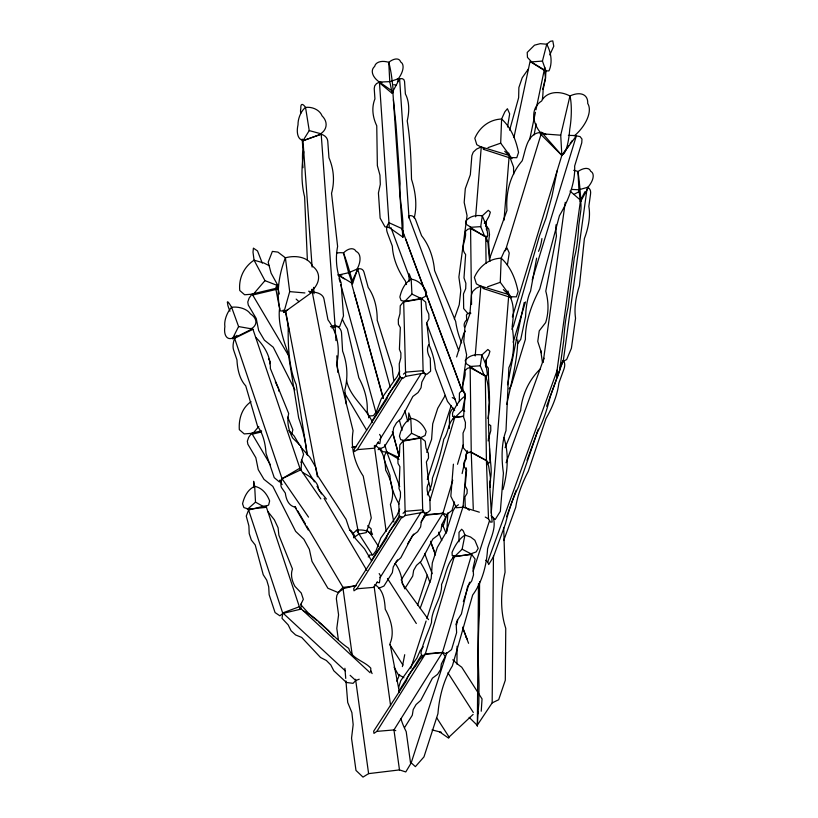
<?xml version="1.0" encoding="UTF-8"?>
<svg xmlns="http://www.w3.org/2000/svg" width="818" height="818" viewBox="0 0 818 818"><rect width="100%" height="100%" fill="white"/><g stroke="black" fill="none" stroke-linecap="round" stroke-linejoin="round"><path stroke-width="1.23" d="M402.855 230.512L402.824 237.445L392.834 91.442L399.593 78.845L402.078 78.62L403.816 79.52L404.542 81.401L405.391 94.009A50.91 30.879 -55.1 0 1 407.211 120.89C410.421 140.348 411.076 159.786 411.515 179.306C415.452 191.422 417.384 205.522 414.205 217.915M479.563 581.526L479.45 614.615A158.835 11.268 86.6 0 0 478.305 661.66L479.021 685.065L478.857 703.327L477.845 713.848M449.389 428.428L449.491 417.108A26.974 17.751 33.7 0 1 453.192 408.08M456.935 664.114L457.088 646.23M478.469 583.715L477.344 726.19L478.06 711.629M469.143 717.345L477.221 725.28L492.17 702.887L493.459 555.954M371.137 532.242L371.229 528.99L367.681 525.708M370.718 671.404L370.799 668.153C364.143 660.821 351.668 658.991 348.713 648.347C332.2 637.171 320.993 619.88 303.212 610.698M486.168 225.635L486.352 221.228L486.454 229.878M485.667 366.985L485.923 360.38L485.626 360.83L488.714 355.257L489.931 351.321L487.865 349.46L481.884 354.992L480.299 365.799L484.328 375.656L469.788 366.495L480.299 365.799M511.281 157.577L516.771 157.71L518.54 152.475C515.984 140.011 511.25 127.751 501.608 119.019C489.379 119.469 479.542 127.26 474.818 138.273L476.802 144.725L484.512 148.886L483.366 149.285L512.037 158.6L500.688 143.15L501.608 119.019L504.87 111.79L507.405 108.722L509.665 113.835L507.538 126.995M510.861 296.729L516.352 296.862L518.111 291.627C515.565 279.163 510.821 266.903 501.189 258.171C488.959 258.621 479.113 266.423 474.389 277.425L476.383 283.877L484.092 288.038L482.937 288.447L511.618 297.762L500.268 282.302L501.189 258.171L504.45 250.942L506.976 247.885L509.236 252.987L507.395 265.001M301.556 460.779L301.136 469.665L282.046 478.694L279.429 481.986L274.234 477.63L266.024 453.346A96.596 46.258 -65.1 0 0 257.568 426.28L245.727 385.83A80.542 38.569 -65.1 0 1 236.964 359.9L233.58 349.899A15.501 7.423 -65.1 0 1 234.602 338.304L234.889 335.932M545.892 70.951L545.565 77.782L542.661 89.499M446.843 531.772L447.835 512.866M481.229 711.231L482.047 698.92L461.72 667.202A162.291 84.009 -12.2 0 1 452.773 659.768M453.407 464.174L450.83 496.26L456.454 507.753L463.049 507.211L479.358 512.18M475.636 216.811L481.26 146.913L509.215 155.43L513.54 166.974L513.653 174.316M463.049 507.211L466.219 467.814M475.217 355.973L480.841 286.075L508.796 294.582C515.013 304.296 513.428 315.983 512.16 326.801A94.029 44.888 62.3 0 1 508.868 367.65L505.994 430.708A112.618 53.753 62.3 0 0 503.418 473.08L500.34 511.342L495.187 519.553L491.004 515.729M504 220.246L509.215 155.43L508.704 153.068M491.209 513.183L508.796 294.582L508.029 291.034M402.763 231.545C404 215.533 398.847 199.694 400.135 183.6L396.035 125.205L393.397 99.745M487.917 418.499C491.362 401.914 488.141 384.91 488.356 368.202L485.984 365.227L485.923 360.38L485.442 365.534M485.872 226.381L486.424 221.32L484.266 223.334M301.402 603.265L300.727 609.175L282.824 613.428L279.879 615.811L275.063 612.57L269.142 594.676L268.713 586.843L266.729 580.146L263.232 574.747L255.216 544.962L251.351 540.064L249.224 533.622L248.887 525.862L246.249 516.097L248.6 510.003L250.512 508.448M490.125 480.125L490.043 487.436M461.802 391.147L466.618 354.777L463.765 341.576L464.869 327.803L469.91 313.938L471.444 294.787L472.804 291.331L476.117 288.253L480.841 286.075M404.716 654.697L402.374 666.609M543.152 362.486L565.248 202.322M556.7 372.803L580.524 200.195L584.982 191.698M559.87 367.691L563.224 361.321L587.048 188.713M480.718 226.637L470.207 227.332L484.747 236.494L480.718 226.637L482.303 215.84L488.285 210.298L490.36 212.159L489.133 216.105L486.045 221.678M544.778 67.444L535.974 109.786M506.812 404.296C511.148 383.008 517.324 361.607 517.794 339.818M534.134 134.847L536.148 123.866M536.628 258.14L530.575 291.096A67.403 26.217 78.4 0 0 525.606 316.474L520.759 339.306L517.641 343.795M507.518 384.767L516.598 338.355M427.395 494.921C430.115 489.726 432.354 484.113 432.425 478.172C437.262 465.33 441.178 452.446 443.785 439.174C448.734 432.436 447.63 422.487 454.788 417.272L463.438 416.28L454.869 417.599L462.548 410.053L465.135 397.088M462.129 549.215L471.587 554.113L454.44 556.751L462.129 549.215L464.941 535.064L463.305 530.954L461.649 529.256L459.01 532.365L458.99 541.792M488.131 440.933L488.888 437.18M557.15 170.778L551.966 196.228L546.005 218.15L539.491 235.676L513.469 326.024L511.894 329.317M513.98 137.322L530.074 61.33L544.41 69.929L545.524 78.283L543.111 89.714A56.278 21.881 78.4 0 1 542.354 99.407M529.645 139.673L535.442 112.27M516.291 339.848L524.205 302.486M462.119 473.591L467.272 450.687M512.375 316.934L561.843 155.43L560.719 135.195L569.952 95.972A24.724 13.313 -45 0 1 587.713 103.467A28.548 15.368 -45 0 1 574.757 135.532M269.551 363.795L270.052 361.76L268.601 358.826M542.436 61.084L530.79 61.943L546.209 71.616L542.436 61.084L546.741 44.223L550.35 41.309L552.784 40.9L553.786 46.227L549.778 54.898M490.432 478.98C492.64 469.062 489.338 458.479 489.553 448.479M509.614 130.195L518.643 97.7L518.878 87.516L522.201 77.771L528.479 68.865M287.875 309.531L283.836 312.466L289.695 291.617L285.4 257.803L277.926 252.108L272.374 251.402L268.192 262.189L271.106 273.171L278.079 285.819L277.251 285.4L279.347 294.02M370.114 672.754L299.04 606.844L282.803 612.886L282.005 618.336L288.202 624.921L291.065 630.75L295.615 634.962L301.678 637.416L320.544 657.508L326.341 660.474L330.789 664.932L333.795 670.77L346.413 682.478L353.059 683.337L355.738 680.525L359.214 679.226M488.387 438.918L490.79 430.687L490.728 425.534L489.041 424.634M423.652 516.598L425.605 515.258L426.331 512.804M429.982 500.555L454.788 417.272M452.763 480.207L442.916 513.275L401.117 580.013M457.507 464.276L463.336 444.685M454.522 501.966L451.996 510.442L446.659 514.522L442.916 513.275L425.841 514.716L424.225 516.066M454.358 556.424C446.536 563.561 446.004 575.279 441.546 584.441C442.344 597.866 431.342 609.134 431.505 622.549C428.08 632.795 423.09 642.396 420.912 653.112L422.252 656.435L425.186 654.41L454.358 556.424L471.669 554.44L475.115 559.042L473.06 568.132L473.51 574.88L471.689 580.985L467.671 586.23L461.424 613.95L457.886 619.533L456.27 625.811L456.618 632.651L451.567 649.594L446.239 653.684L442.487 652.427L425.421 653.868L419.787 659.349L415.585 666.056A57.618 9.939 -39.6 0 0 406.618 680.382L373.673 731.19L373.959 733.388L376.883 731.374L425.421 653.868M456.628 356.945L463.929 333.11A136.647 99.949 36.5 0 0 465.452 331.147M505.34 250.829L541.639 132.363L546.209 134.581M513.121 342.241L525.473 301.934M532.201 279.95L576.353 135.849L580.064 136.596L581.976 139.06L581.762 142.813L574.635 166.074A114.08 58.599 -41.2 0 1 559.43 215.707L539.757 289.02A136.647 70.195 -41.2 0 0 525.412 339.276L511.168 385.759L509.144 388.887M398.55 687.785L400.748 680.688L416.883 658.101L420.176 650.637L423.274 646.833M301.014 462.497L303.57 454.358L300.687 445.82L292.772 438.1A91.279 53.027 6.9 0 1 288.693 413.54L270.339 368.427A90.328 52.464 6.9 0 0 255.666 337.323M427.293 479.43L451.199 405.493M417.507 605.484L427.313 575.187M442.988 526.7L446.904 514.583M410.8 668.275L426.086 621.015M426.863 618.582L463.315 505.861M446.873 652.529L411.209 762.826L415.391 766.65L423.969 756.885L437.937 713.695A115.522 74.182 74 0 1 452.374 665.934L472.671 594.983A96.432 61.933 74 0 0 487.579 548.858C490.248 538.673 496.679 528.131 493.162 517.334M455.892 624.645L457.456 619.799M463.336 601.619L469.604 582.232M473.131 571.322L489.593 520.412M454.327 318.846L459.246 304.736L460.779 290.697L458.888 277.077L467.047 215.625L464.184 202.414L465.299 188.641L470.33 174.776L471.874 155.635L473.233 152.168L476.546 149.091L481.26 146.913M399.624 674.502L396.802 681.21M473.121 714.4L449.051 737.049L448.653 738.163L439.522 731.824M489.767 258.089L506.966 210.441A114.08 83.446 36.5 0 1 522.17 160.819C525.78 150.175 526.772 132.669 541.639 132.363L561.843 155.43L576.353 135.849L573.868 135.594M506.097 462.763L544.021 358.233M487.712 561.915L557.395 369.808A9.182 3.139 -82.8 0 1 556.179 380.288L550.146 396.914A80.542 27.536 -82.8 0 1 537.273 432.405L518.469 486.853A96.596 33.027 -82.8 0 0 505.514 523.54L493.459 556.782L488.694 564.573L487.712 561.915L485.8 560.258M506.557 516.741L516.138 490.319M527.027 460.309L538.346 429.092M546.618 406.28L563.173 360.656A15.501 7.873 -49.1 0 1 563.837 369.399L558.868 383.09A80.542 40.931 -49.1 0 1 545.995 418.571L528.285 471.291A96.596 49.09 -49.1 0 0 515.739 507.334L503.683 540.565M426.771 452.405L431.597 439.338L432.712 423.826L437.742 408.274L445.258 395.37M420.196 608.183L431.178 578.49L432.293 562.978L437.313 547.436L446.096 532.375L453.08 510.759L455.37 507.007L458.387 504.757M453.131 419.061L454.358 415.892M452.712 558.224L453.53 556.107M505.084 447.661L520.667 410.329A90.328 76.78 32.2 0 1 540.044 369.194M399.695 371.035L397.344 376.362L381.198 398.949L376.403 411.669L373.448 415.667L369.848 415.953L368.673 417.834M399.736 509.123L396.914 515.514L380.779 538.101L375.983 550.821L373.018 554.819L369.429 555.105L368.243 556.997M397.425 81.82L398.836 78.651L390.973 81.227M383.223 398.54L351.392 282.803L357.783 269.071A9.182 6.023 -59.2 0 1 364 272.159L368.212 287.496A80.542 52.822 -59.2 0 1 377.21 320.216L392.343 367.998A96.596 63.354 -59.2 0 0 393.867 380.258M300.891 604.328L303.325 599.308L301.249 593.019L294.94 586.353A63.467 30.992 21.1 0 1 292.476 569.031L278.887 535.217L278.089 527.804L274.357 519.808L267.844 511.536M238.59 326.566L232.404 338.826L252.148 328.959L238.59 326.566L231.617 307.282A15 1.472 63.4 0 0 227.731 303.907A17.321 1.708 63.4 0 0 229.97 311.188M353.724 537.426L354.623 535.657L351.454 531.046L349.398 530.023M403.806 234.878L402.681 236.975L389.286 227.629L384.981 226.842L380.135 218.13L378.427 192.956L380.309 184.336L379.951 175.164L377.364 165.676L376.75 125.798A50.91 36.554 28.2 0 1 374.93 98.917L374.225 88.548L374.716 85.829L376.505 83.61L379.44 82.097L381.832 82.526M339.184 591.332L336.883 595.33L336.351 598.745L338.58 614.87L336.801 628.336L338.407 639.942M309.235 130.594L302.895 140.839L321.535 133.937L309.235 130.594L305.543 107.434A13.886 3.507 69.7 0 0 300.84 108.569A16.033 4.049 69.7 0 0 300.707 113.365M371.801 421.413L400.074 376.27M400.237 377.609L396.035 384.317A57.618 9.939 -39.6 0 0 387.067 398.642L354.133 449.45L354.409 451.648L357.343 449.634L402.507 377.517M378.458 441.73L374.409 448.192L357.343 449.634M379.797 439.583L420.922 373.918M371.382 560.565L399.644 515.432M399.818 516.761L395.615 523.479A57.618 9.939 -39.6 0 0 386.648 537.794L353.703 588.602L353.989 590.811L356.914 588.786L402.088 516.669M377.354 581.966L373.99 587.344L356.914 588.786M380.053 577.661L421.178 511.996M394.838 564.226L397.528 559.921M407.64 543.776L413.714 534.093M421.127 522.252L425.841 514.716M404.971 588.449L412.722 576.066L413.642 570.391L416.485 565.391L421.198 561.199L432.834 539.042L437.998 535.166L441.014 530.34L441.802 524.727L445.636 517.457L442.916 513.275L425.605 515.258M398.755 691.322L421.628 654.789M376.883 731.374L393.949 729.932L442.487 652.427L471.669 554.44L469.43 553.694M404.552 727.601L412.303 715.229L413.213 709.543L416.065 704.554L420.769 700.351L432.415 678.194L437.569 674.329L440.595 669.502L441.383 663.879L445.207 656.619L442.487 652.427L425.186 654.41M560.289 365.227L563.173 360.656M568.807 145.492L561.843 155.43L540.054 133.641L560.719 135.195M570.197 143.508L572.283 140.522M308.519 517.129L282.046 478.694L234.602 338.304L236.954 335.349M262.271 263.11L257.517 250.952L253.406 248.13L253.007 252.22L254.071 260.185L264.971 280.646L252.65 295.022L277.363 289.153M258.795 426.515L252.23 434.184L261.637 431.945M339.92 590.555L342.865 587.416L355.922 585.841M404.838 301.31L401.106 300.533L399.869 297.046C401.464 289.961 404.665 282.987 411.178 279.163C418.601 280.216 423.877 285.748 426.587 292.435L425.524 296.32L421.198 298.478L403.673 301.607L400.247 305.768L399.961 313.744L398.294 319.664L398.417 324.317L400.329 327.558L399.409 349.327L400.892 352.998L400.84 357.875L399.235 363.826L399.583 376.761L402.671 378.591L405.656 376.362L423.172 373.233L426.945 374.255L430.605 371.219L430.268 358.284A42.475 20.378 21.2 0 1 429.194 344.01L426.802 322.824L428.939 318.867L428.816 314.214L426.434 309.02L425.667 302.077L421.198 298.478L418.755 297.813M404.419 440.462L400.677 439.685L399.45 436.209C401.045 429.113 404.245 422.149 410.748 418.315C418.172 419.368 423.448 424.9 426.158 431.597L425.104 435.473L420.769 437.64L403.254 440.769L399.828 444.92L399.532 452.906L397.875 458.816L397.998 463.469L399.9 466.71L398.99 488.489L400.472 492.16L400.411 497.027L398.816 502.978L399.153 515.913L402.251 517.753L405.237 515.514L422.753 512.385L426.526 513.418L430.186 510.371L429.839 497.436A42.475 20.378 21.2 0 1 428.775 483.162L426.382 461.986L428.509 458.019L428.387 453.366L426.014 448.172L425.248 441.229L420.769 437.64L418.325 436.976M411.955 294.102L404.337 301.822L421.853 298.795L411.955 294.102L411.178 279.163L409.204 273.805L409.01 281.556M411.536 433.254L403.908 440.974L421.434 437.947L411.536 433.254L410.748 418.315L408.775 412.957L408.581 420.708M352.998 533.571L356.566 530.217A15.43 7.986 -12.2 0 1 370.38 533.755L378.509 546.455M251.044 401.699C241.831 407.957 238.6 418.98 239.326 429.654L244.224 433.918L253.048 433.223M255.513 502.14L247.343 509.338L265.093 507.467L255.513 502.14L254.684 486.311L253.641 481.281L253.652 487.569M403.448 374.163L405.881 372.129L422.947 370.687L425.667 374.879L421.832 382.139L421.045 387.763L418.029 392.589L412.865 396.454L401.229 418.611L396.515 422.814L393.673 427.814L392.752 433.489L384.358 446.894L378.059 449.655M403.029 513.315L405.452 511.291L422.528 509.849L425.248 514.031L421.413 521.301L420.626 526.915L417.599 531.741L412.446 535.616L400.81 557.774L396.096 561.966L393.243 566.966L392.333 572.641L383.939 586.046L378.683 588.346M356.034 585.535L343.672 588.49L338.294 592.6L327.906 588.254L311.985 561.383L309.357 549.318L303.867 539.226L295.635 531.363L272.823 486.373L263.969 479.328L258.243 469.655L255.829 457.691L247.864 444.235L247.343 441.188L248.692 437.293L251.668 433.172L270.461 464.89M353.601 537.804L358.724 534.123L366.26 532.63L371.27 517.958L363.233 476.086A162.291 99.653 -11.4 0 1 353.09 430.749L336.546 364.521A135.318 83.088 -11.4 0 0 327.967 319.818L323.948 298.856A15.43 9.479 -11.4 0 0 312.271 292.087L308.58 291.218M400.963 718.828A116.596 58.467 28.3 0 0 406.198 731.609L410.656 763.828L405.769 771.936L399.481 769.912L368.611 773.634L362.998 777.1L355.983 770.423L351.536 738.214L353.171 724.595L351.883 712.59L347.711 702.478L345.942 680.944M573.837 194.408L579.41 191.514M563.224 361.321L566.659 359.531L571.404 348.274L575.555 318.202A96.596 49.09 -49.1 0 1 579.451 285.768L584.4 238.539A80.542 40.931 -49.1 0 0 588.837 206.422L590.545 194.03A15.501 7.873 -49.1 0 0 587.222 187.455M264.459 507.109L268.631 504.982L269.633 500.923C267.057 494.052 262.241 487.845 254.684 486.311C247.68 489.553 244.234 496.618 242.557 503.776L243.887 507.589L247.885 508.857M234.602 338.304L252.956 329.306L300.4 469.696M492.17 702.887L498.663 699.738L505.299 680.239L505.759 628.296A168.079 98.681 -45.5 0 1 505.064 572.293L503.714 527.712M472.405 366.689L467.405 368.366L464.921 370.687C466.679 378.683 458.959 386.311 465.217 393.683L463.571 417.098L465.452 422.456L465.278 427.814L463.049 433.049L463.233 447.722L467.272 452.426L471.25 452.518L486.413 460.565L488.285 463.581L490.094 461.986C489.777 442.109 487.201 422.16 489.184 402.466C488.09 393.581 489.174 384.123 485.319 375.789L470.156 367.742L471.25 452.518M349.675 272.282L357.701 268.836L352.466 283.907L348.611 272.742L343.488 252.926A13.886 8.753 19.1 0 0 337.108 253.059M470.964 553.786L476.127 551.945L478.213 548.336L474.859 540.248L470.606 537.027L464.941 535.064C458.724 539.154 454.951 545.678 452.068 552.365L452.231 555.626L454.951 556.25M487.978 147.649L500.688 143.15M487.559 286.811L500.268 282.302M331.709 327.803L335.135 326.597L339.695 326.515L343.488 315.952L341.086 282.68A96.596 77.659 4.7 0 1 337.619 246.453L331.535 193.283A80.542 64.745 4.7 0 0 328.959 157.751L327.752 141.105A9.182 7.382 4.7 0 0 321.208 134.264L302.967 140.676L312.118 267.067M580.044 189.459L588.602 187.015L580.412 201.934L578.919 189.776L577.958 171.535A13.886 7.781 28.8 0 0 573.694 170.318M330.472 326.648L335.053 325.359A9.182 8.078 6.8 0 1 341.535 332.854L342.589 351.096A80.542 70.88 6.8 0 1 344.828 389.992L346.167 403.908M264.654 505.943L248.6 510.003L282.824 613.428M253.335 293.723L276.821 288.12M252.905 432.875L261.566 430.81M352.752 447.262L356.464 446.383M489.583 261.198L487.957 242.874L485.739 236.637L470.575 228.58L467.824 229.214L465.34 231.525C467.098 239.521 459.379 247.148 465.636 254.531L463.99 277.936L465.871 283.294L465.698 288.662L463.469 293.897L463.663 308.56L467.691 313.274L470.677 313.335M348.611 272.742L338.161 275.093L344.296 278.866M397.078 79.254L399.593 78.845L409.02 218.048M470.749 313.059L467.088 314.03L466.464 314.91L466.649 319.95A57.618 17.843 1.8 0 0 464.522 327.108M485.319 375.789L486.413 460.565L488.51 518.888L490.381 522.068L492.139 522.078C490.933 508.776 490.35 496.076 489.542 482.722L490.534 481.056L490.401 477.426L488.663 466.158L486.413 460.565L471.24 452.078L468.499 452.487L466.045 454.062L466.219 459.113A57.618 17.843 1.8 0 0 466.608 469.88L465.238 485.974L467.18 489.675L467.068 493.356L464.91 496.945L465.268 507.037L469.358 510.299M351.597 447.252L356.351 446.679M253.468 294.071L244.643 294.766L239.756 290.502C238.559 278.396 243.825 266.913 254.071 260.185L263.989 263.038L269.153 265.635M389.767 81.616L378.703 82.127L392.241 93.446L389.767 81.616L388.754 62.321A13.886 7.106 -50.1 0 1 400.646 61.953A16.033 8.211 -50.1 0 1 398.233 78.845M545.964 70.921L548.95 70.89C552.815 62.628 551.015 52.107 546.741 44.223L540.258 43.671L534.512 45.174L527.221 52.444L527.457 57.393L531.567 61.882M568.377 135.379L575.76 135.553M284.224 311.085L280.288 310.891C275.932 293.539 278.948 274.378 285.4 257.803A23.487 16.084 -13.7 0 1 312.476 266.157A27.117 18.569 -13.7 0 1 309.746 292.517M571.414 189.408L578.919 189.776M341.883 275.104L338.069 274.848L351.392 282.803M289.695 291.617L304.909 292.946M393.816 84.704L396.209 85.144M377.405 443.08L379.828 443.632L380.871 436.556L379.603 434.409M376.986 582.242L379.409 582.794L380.452 575.719L379.174 573.571M455.381 417.098L452.651 416.474L452.497 413.202C455.381 406.526 459.143 400.002 465.37 395.902L463.724 391.802L462.068 390.104L459.43 393.202L459.307 401.526M432.047 729.891L441.515 732.345M264.971 280.646L277.486 285.513M393.949 729.932L395.779 730.658M398.335 457.221L386.802 452.006L382.558 451.72L379.797 447.753M250.911 328.355L252.956 329.306M452.272 397.63L455.289 399.092M462.548 410.053L464.757 411.198M485.258 517.068L488.51 518.888M399.092 459.338L386.802 452.006L384.767 444.624M484.481 235.84L486.802 237.251L487.804 235.298L486.526 226.218L482.303 215.84C476.127 214.786 469.573 216.136 465.626 221.33L466.526 224.48L470.912 227.292M484.062 375.002L486.373 376.413L487.385 374.45L486.107 365.37L481.884 354.992C475.698 353.938 469.143 355.298 465.207 360.482L466.107 363.642L470.483 366.444M392.078 92.659A16.033 1.656 80.2 0 0 392.129 81.054A13.886 1.431 80.2 0 0 388.754 62.321A13.886 8.538 24 0 0 374.654 66.442A16.033 9.857 24 0 0 379.44 82.097L392.834 91.442M288.734 430.646L294.112 435.922L299.48 444.982M375.125 445.35C383.846 450.524 385.094 460.892 385.656 470.084A97.352 48.824 28.3 0 1 390.411 504.481L393.816 521.986M374.705 584.512C383.427 589.676 384.664 600.054 385.237 609.236A97.352 48.824 28.3 0 1 389.992 643.633L399.46 692.396M570.013 191.095L580.524 200.195A9.182 1.892 86.7 0 1 580.8 210.625L578.725 225.676A80.542 16.544 86.7 0 1 574.287 257.793L568.07 307.425A96.596 19.847 86.7 0 0 563.704 340.769L559.553 370.84L557.385 377.19L556.526 374.061M317.098 620.75L308.642 613.418L300.912 604.778M318.979 622.375L328.376 630.514L333.366 636.261M504.696 151.289L509.215 155.43M503.367 289.623L508.796 294.582M296.157 299.102L298.959 301.668M366.822 530.156L371.464 534.461M282.803 612.886L345.452 670.985M350.124 675.32L355.738 680.525M300.666 446.986L309.93 457.323L315.656 466.996L317.66 475.677L346.086 519.328L349.102 528.438L355.298 538.367L364.531 548.847L371.536 560.667M326.413 499.041L318.458 489.317A90.328 28.732 2 0 0 302.721 472.589M486.413 226.065L488.775 229.04L489.512 234.51L488.591 242.251L489.941 261.239M454.665 410.575L447.456 401.382L435.288 368.765A96.596 69.366 28.2 0 0 429.072 344.971M428.509 619.655L402.241 583.5A135.318 70.041 -12.2 0 0 395.206 563.449M320.82 498.878L299.736 468.264L282.046 478.694A15.501 5.389 -62 0 0 281.607 487.692L285.329 493.09A80.542 27.986 -62 0 0 294.971 507.099L308.263 529.962M356.566 530.217L372.364 554.88M387.466 578.469L416.321 623.5M447.916 672.815L473.325 712.488M389.9 644.707L402.967 665.106M436.669 717.723L449.051 737.049M372.599 422.589C365.881 407.108 349.859 397.323 346.505 380.176M344.613 393.029L366.648 430.217M289.03 356.362L252.097 294.01L249.112 298.13L247.772 302.036L248.283 305.083L256.249 318.529L258.662 330.503L264.388 340.176L273.243 347.221L294.92 389.951M301.433 460.002L314.388 481.874M316.985 486.25L321.515 493.908M324.112 498.285L366.873 570.473M279.531 480.207L282.128 484.573M295.083 506.454L296.382 508.643M297.67 510.831L305.451 523.949M306.74 526.138L343.672 588.49M394.082 667.222L398.448 674.911A153.355 61.258 -80.2 0 1 403.887 677.744M371.157 531.557L372.538 534.44M370.728 670.719L372.108 673.603M275.318 381.791L278.519 388.652L278.785 391.127M442.293 524.052L446.127 533.316M287.742 417.057L292.895 429.879A63.467 30.992 21.1 0 0 291.995 434.092M466.679 638.326L462.732 628.142M466.025 636.66L468.571 643.306M458.796 350.738L408.489 215.901A9.182 6.8 -65.6 0 1 415.483 219.388L421.577 235.717A80.542 59.642 -65.6 0 1 434.573 270.543L455.677 321.474A96.596 71.524 -65.6 0 0 461.638 342.844M462.272 390.789L401.73 228.498L389.153 222.803A15.501 11.135 28.2 0 0 387.333 232.711L392.343 246.146A80.542 57.833 28.2 0 0 405.329 280.973L406.526 284.531M390.932 227.578L409.624 277.691M426.546 323.038L457.262 405.37M438.642 532.211L441.761 540.565M430.544 541.24L435.442 554.369M462.599 627.15L467.047 639.083M399.705 486.608L386.802 452.006A15.501 11.135 28.2 0 0 384.981 461.914L389.992 475.35A80.542 57.833 28.2 0 0 399.01 503.99M424.644 553.428L432.211 573.715M424.726 290.482L422.098 283.417A90.328 2.014 70.4 0 1 405.748 239.255M425.595 292.834L445.278 345.789A91.279 2.045 70.4 0 1 456.802 376.352L461.659 389.767M430.687 542.048L435.493 554.993M265.891 505.636L300.114 609.062M541.455 352.824L537.763 341.433L539.226 330.861L545.626 322.609A91.279 65.143 27.7 0 0 545.78 291.147L556.465 236.034A90.328 64.458 27.7 0 1 556.015 224.786M392.548 431.781L398.254 452.906M404.838 410.728L407.865 421.761M357.783 269.071L390.268 387.18M399.409 420.391L402.108 430.237M392.343 431.7L399.102 456.27M339.092 278.539L340.104 282.23M340.779 284.695L375.973 412.64M368.918 417.282L367.231 411.147A96.596 65.276 25 0 0 358.826 377.824L347.425 328.938A80.542 54.428 25 0 1 342.343 319.03M397.896 451.485L399.082 455.953M283.233 310.002L283.836 312.466M358.724 534.123L312.271 292.087L285.646 311.249L317.415 476.792M285.308 310.881L289.163 330.942M307.435 455.268L296.126 384.409A151.749 45.982 -76.7 0 1 288.294 325.063M540.678 350.421L542.436 362.262M374.327 445.79L386.157 531.352M374.082 586.209L390.605 705.74M393.918 729.646L399.481 769.912M342.865 587.416L352.261 655.361M355.564 679.267L368.611 773.634M344.899 668.265L345.738 678.408M321.208 134.264L335.135 326.597M313.591 287.363L314.051 293.703M302.179 139.08L302.895 149.05A80.542 27.26 70.6 0 0 302.977 167.69M311.791 289.736L311.965 292.2M379.44 82.097L389.286 227.629M335.053 325.359L335.932 340.585M336.811 355.799L337.752 372.292M307.384 260.328L304.593 196.698A90.328 42.045 -71.5 0 1 303.764 151.657M487.61 461.352L487.702 463.847M471.24 452.078L473.285 509.123M421.198 298.478L423.172 373.233M420.769 437.64L422.753 512.385M403.673 301.607L405.656 376.362M403.254 440.769L405.237 515.514M486.536 236.218L486.608 241.29M485.739 236.637L486.076 263.212M486.117 375.37L486.148 377.916M470.575 228.58L471.557 304.5M312.118 289.112A91.279 42.495 -71.5 0 1 312.108 291.515M352.21 283.171A16.033 0.879 72.3 0 0 349.388 270.901A13.886 0.767 72.3 0 0 343.488 252.926A13.886 7.986 -58.3 0 1 356.127 251.443A16.033 9.223 -58.3 0 1 357.098 269.091M320.717 133.712A16.033 12.567 9.8 0 0 322.077 115.89A13.886 10.879 9.8 0 0 305.543 107.434A13.886 7.372 -71 0 0 298.018 124.817A16.033 8.517 -71 0 0 303.314 140.164M580.31 201.126A16.033 0.726 83.8 0 0 580.064 190.492A13.886 0.624 83.8 0 0 577.958 171.535A13.886 7.157 -43.9 0 1 590.637 171.238A16.033 8.262 -43.9 0 1 587.958 187.199M561.772 154.091A28.548 5.992 -86.9 0 0 569.757 129.132A24.724 5.184 -86.9 0 0 569.952 95.972A24.724 18.497 35 0 0 541.628 101.003A28.548 21.36 35 0 0 541.424 133.743M251.249 328.795A17.321 10.45 7.2 0 0 250.369 313.826A15 9.049 7.2 0 0 231.617 307.282A15 7.577 -66.3 0 0 224.878 326.576A17.321 8.742 -66.3 0 0 232.813 338.018M277.486 284.858A26.043 8.098 54.3 0 0 276.269 291.167L279.582 308.417A135.318 42.086 54.3 0 0 288.161 353.12L298.662 417.926A162.291 50.471 54.3 0 1 306.709 454.215M354.174 292.916A90.328 1.8 73.7 0 1 365.84 334.94L382.159 393.939A91.279 1.82 73.7 0 0 383.274 398.243M428.407 481.822A80.542 59.642 -65.6 0 1 430.759 490.135M420.432 562.416A96.596 69.366 28.2 0 1 429.89 582.539M503.857 437.497A140.144 82.281 -45.5 0 1 502.947 489.542M404.89 588.919A116.596 58.467 28.3 0 1 402.098 581.935M541.935 238.57A56.278 21.881 78.4 0 1 538.51 251.32"/></g></svg>
